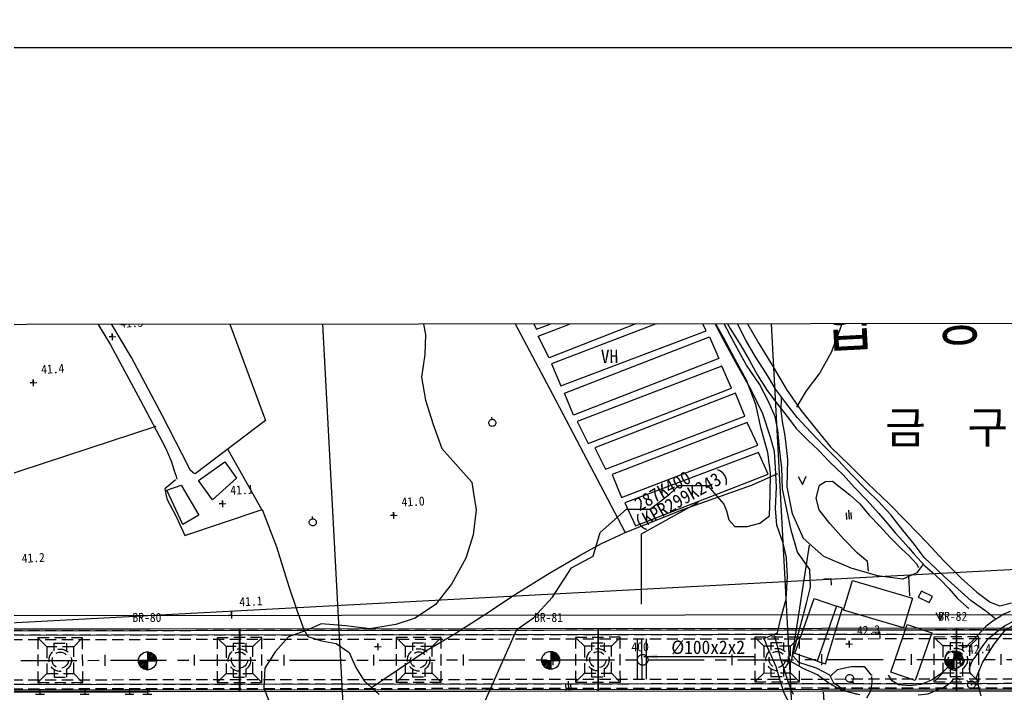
# Model space of a CAD drawing. Header units: millimetres. Extents: x 1510 to 2306, y 1103 to 1810.
# Drawn here: x 1857 to 2077.2, y 1474.7 to 1625.3 of the extents above; entities that cross this region are included whole.
import ezdxf
from ezdxf.enums import TextEntityAlignment as Align
from ezdxf.xclip import XClip

# ---------------------------------------------------------------- set-up
doc = ezdxf.new("R2010")
doc.units = ezdxf.units.MM
doc.header["$LTSCALE"] = 10
doc.header["$MEASUREMENT"] = 0
doc.header["$XCLIPFRAME"] = 2
for name, pattern in [('CENTER', [2, 1.25, -0.25, 0.25, -0.25]), ('DASHED2', [0.375, 0.25, -0.125]), ('HIDDEN', [0.375, 0.25, -0.125])]:
    doc.linetypes.add(name, pattern=pattern)
for name, color, linetype in [('TN-CABL', 4, 'Continuous'), ('TZ-BASE', 253, 'Continuous'), ('TZ-CABL', 4, 'Continuous')]:
    doc.layers.add(name, color=color, linetype=linetype)
doc.layers.add('TX-PAPR', color=2, linetype='Continuous', plot=False)
doc.styles.get("Standard").update_dxf_attribs({"font": 'GulimChe.ttf'})
doc.styles.add('굴림체', font='GulimChe.ttf')
doc.linetypes.add('ZIGZAG', pattern='A,0.0001,-0.2,[131,ltypeshp.shx,S=0.2,R=0,X=-0.2,Y=0],-0.4,[131,ltypeshp.shx,S=0.2,R=180,X=0.2,Y=0],-0.2', length=0.8001)
doc.dimstyles.get("Standard").update_dxf_attribs({"dimtxt": 0.18, "dimasz": 0.18, "dimexe": 0.18, "dimexo": 0.0625, "dimgap": 0.09, "dimtad": 0, "dimtih": 1, "dimtoh": 1, "dimdec": 4, "dimzin": 0, "dimdsep": 46, "dimtxsty": 'Standard', "dimcen": 0.09, "dimadec": 0, "dimazin": 0, "dimtfac": 1, "dimtdec": 4, "dimtofl": 0, "dimtmove": 0, "dimatfit": 3, "dimfxl": 0, "dimtolj": 1, "dimtzin": 0, "dimarcsym": 0})

# ---------------------------------------------------------------- blocks, each defined once
blk = doc.blocks.new('JD-FSDGKLDGLK3FSD3')
at = {"layer": 'TZ-BASE'}
for p, q in [((324.96, 143.3), (343.55, -206.56)), ((425.1, 143.3), (443.69, -206.56)), ((264.82, 97.99, 43.47), (281.22, 70.7, 43.47)), ((379.92, 59.62, 41.85), (363.43, 90.96, 41.85)), ((303.9, 86.13, 42.68), (315.8, 53.77, 42.68)), ((376.29, 74.17, 41.01), (408.07, 86.39, 41.01)), ((376.66, 72.63, 41.01), (408.58, 85.03, 41.01)), ((285.93, 67.85, 41.75), (279.02, 79.45, 41.75)), ((410.99, 80.29, 41.01), (379.15, 67.78, 41.01)), ((350.56, 77.8, 40.99), (351.53, 73.02, 40.99)), ((374, 78.99, 41.01), (376.29, 74.17, 41.01)), ((411.89, 78.75, 41.17), (379.62, 66.49, 41.17)), ((414.15, 73.84, 41.17), (411.89, 78.75, 41.17)), ((418, 71.94, 41.24), (414.84, 77.94, 41.24)), ((418.05, 72.36, 40.99), (415.11, 77.59, 40.99)), ((417.14, 78.52, 42.37), (419.55, 74.36, 42.37)), ((445.54, 78.9, 42.76), (443.96, 73.92, 42.76)), ((420.69, 70.62, 42.01), (418.2, 75.43, 42.01)), ((423.04, 71.77, 42.78), (421.17, 75.43, 42.78)), ((423.01, 76.1, 42.86), (425.9, 71.03, 42.86)), ((281.7, 71.75, 41.49), (281.62, 73.25, 41.49)), ((281.62, 73.25, 41.49), (281.66, 72.5, 41.49)), ((351.53, 73.02, 40.99), (351.42, 68.52, 40.99)), ((381.76, 61.53, 41.17), (414.15, 73.84, 41.17)), ((419.55, 74.36, 42.37), (421.89, 70.57, 42.37)), ((443.96, 73.92, 42.76), (442.05, 68.99, 42.76)), ((280.91, 72.46, 41.49), (282.41, 72.54, 41.49)), ((281.66, 72.5, 41.49), (280.91, 72.46, 41.49)), ((281.22, 70.7, 43.47), (287.93, 58.26, 43.47)), ((379.15, 67.78, 41.01), (376.66, 72.63, 41.01)), ((382.54, 59.9, 41.17), (414.94, 72.5, 41.17)), ((414.94, 72.5, 41.17), (416.99, 67.66, 41.17)), ((420.77, 66.74, 41.24), (418, 71.94, 41.24)), ((420.54, 67.59, 40.99), (418.05, 72.36, 40.99)), ((423.2, 66.18, 42.01), (420.69, 70.62, 42.01)), ((421.89, 70.57, 42.37), (423.83, 67.21, 42.37)), ((425.17, 68.01, 42.78), (423.04, 71.77, 42.78)), ((425.9, 71.03, 42.86), (429.13, 65.82, 42.86)), ((351.42, 68.52, 40.99), (350.62, 63.5, 40.99)), ((442.05, 68.99, 42.76), (439.58, 64.48, 42.76)), ((292.83, 54.87, 41.75), (285.93, 67.85, 41.75)), ((379.62, 66.49, 41.17), (381.76, 61.53, 41.17)), ((416.99, 67.66, 41.17), (384.59, 54.97, 41.17)), ((423.2, 62.84, 40.99), (420.54, 67.59, 40.99)), ((424.32, 60.52, 41.24), (420.77, 66.74, 41.24)), ((426.07, 61.89, 42.01), (423.2, 66.18, 42.01)), ((423.83, 67.21, 42.37), (425.64, 63.92, 42.37)), ((427.64, 64.19, 42.78), (425.17, 68.01, 42.78)), ((417.69, 65.93, 40.91), (385.35, 53.59, 40.91)), ((419.83, 61.02, 40.91), (417.69, 65.93, 40.91)), ((425.64, 63.92, 42.37), (427.82, 60.53, 42.37)), ((429.71, 60.75, 42.78), (427.64, 64.19, 42.78)), ((429.13, 65.82, 42.86), (432.1, 60.76, 42.86)), ((439.58, 64.48, 42.76), (436.53, 60.46, 42.76)), ((263.27, 62.18, 41.43), (264.77, 62.26, 41.43)), ((264.02, 62.22, 41.43), (263.27, 62.18, 41.43)), ((264.06, 61.47, 41.43), (263.98, 62.97, 41.43)), ((263.98, 62.97, 41.43), (264.02, 62.22, 41.43)), ((350.62, 63.5, 40.99), (351.57, 58.34, 40.99)), ((425.25, 57.38, 40.99), (423.2, 62.84, 40.99)), ((428.18, 57.92, 42.01), (426.07, 61.89, 42.01)), ((396.07, 28.84, 41.85), (379.92, 59.62, 41.85)), ((384.59, 54.97, 41.17), (382.54, 59.9, 41.17)), ((387.81, 48.69, 40.91), (419.83, 61.02, 40.91)), ((420.69, 59.92, 40.91), (389.33, 47.69, 40.91)), ((422.84, 54.76, 40.91), (420.69, 59.92, 40.91)), ((426.8, 55.3, 41.24), (424.32, 60.52, 41.24)), ((427.82, 60.53, 42.37), (430.07, 57.43, 42.37)), ((432.18, 57.42, 42.78), (429.71, 60.75, 42.78)), ((432.1, 60.76, 42.86), (435.32, 56.13, 42.86)), ((436.53, 60.46, 42.76), (435.06, 58.05, 42.76)), ((287.93, 58.26, 43.47), (293.47, 47.71, 43.47)), ((351.57, 58.34, 40.99), (353.24, 52.93, 40.99)), ((426.43, 51.94, 40.99), (425.25, 57.38, 40.99)), ((429.58, 54.6, 42.01), (428.18, 57.92, 42.01)), ((430.07, 57.43, 42.37), (432.52, 54.35, 42.37)), ((430.92, 55.93, 43.31), (431.02, 59.07, 43.31)), ((434.58, 54.42, 42.78), (432.18, 57.42, 42.78)), ((435.06, 58.05, 42.76), (434.33, 56.8, 42.76)), ((428.49, 50.27, 41.24), (426.8, 55.3, 41.24)), ((431.18, 53.6, 43.31), (430.92, 55.93, 43.31)), ((435.32, 56.13, 42.86), (438.64, 51.91, 42.86)), ((298.57, 43.67, 41.75), (292.83, 54.87, 41.75)), ((315.8, 53.77, 42.68), (300.15, 41.87, 42.68)), ((353.24, 52.93, 40.99), (355.16, 47.54, 40.99)), ((366.4, 54.04, 42.66), (366.35, 54.56, 42.66)), ((385.35, 53.59, 40.91), (387.81, 48.69, 40.91)), ((391.7, 42.95, 40.91), (422.84, 54.76, 40.91)), ((423.36, 53.35, 40.78), (393.19, 41.74, 40.78)), ((422.84, 54.76, 40.91), (422.76, 54.75, 40.91)), ((425.67, 48.28, 40.78), (423.36, 53.35, 40.78)), ((430.2, 51.68, 42.01), (429.58, 54.6, 42.01)), ((431.78, 50.38, 43.31), (431.18, 53.6, 43.31)), ((432.52, 54.35, 42.37), (434.3, 52.05, 42.37)), ((437.54, 51.17, 42.78), (434.58, 54.42, 42.78)), ((291.33, 52.43, 42.08), (238.92, 35.24, 42.08)), ((427.93, 46.69, 40.99), (426.43, 51.94, 40.99)), ((430.58, 47.58, 42.01), (430.2, 51.68, 42.01)), ((434.3, 52.05, 42.37), (436.97, 49.36, 42.37)), ((440.44, 48.17, 42.78), (437.54, 51.17, 42.78)), ((438.64, 51.91, 42.86), (441.9, 47.95, 42.86)), ((429.4, 46.87, 41.24), (428.49, 50.27, 41.24)), ((432.42, 45.07, 43.31), (431.78, 50.38, 43.31)), ((436.97, 49.36, 42.37), (439.15, 47.25, 42.37)), ((293.47, 47.71, 43.47), (294.83, 44.57, 43.47)), ((307.43, 47.35, 42.29), (315.02, 33.84, 42.29)), ((355.16, 47.54, 40.99), (358.24, 44.11, 40.99)), ((389.33, 47.69, 40.91), (391.7, 42.95, 40.91)), ((395.25, 36.61, 40.78), (425.67, 48.28, 40.78)), ((425.83, 46.65, 40.89), (396, 35.39, 40.89)), ((428.04, 41.82, 40.89), (425.83, 46.65, 40.89)), ((428.55, 42.07, 40.99), (427.93, 46.69, 40.99)), ((429.66, 43.26, 41.24), (429.4, 46.87, 41.24)), ((431.03, 43.2, 42.01), (430.58, 47.58, 42.01)), ((439.15, 47.25, 42.37), (441.74, 44.47, 42.37)), ((443.61, 44.94, 42.78), (440.44, 48.17, 42.78)), ((441.9, 47.95, 42.86), (446.17, 43.8, 42.86)), ((294.83, 44.57, 43.47), (295.46, 42.57, 43.47)), ((300.88, 40.41, 44.16), (306.74, 44.59, 44.16)), ((306.74, 44.59, 44.16), (309.37, 40.91, 44.16)), ((358.24, 44.11, 40.99), (361.85, 40, 40.99)), ((432.25, 38.99, 43.31), (432.42, 45.07, 43.31)), ((441.74, 44.47, 42.37), (444.75, 41.68, 42.37)), ((446.69, 41.66, 42.78), (443.61, 44.94, 42.78)), ((295.46, 42.57, 43.47), (295.9, 41.34, 43.47)), ((299.03, 42.69, 41.75), (298.57, 43.67, 41.75)), ((299.95, 41.86, 41.75), (299.03, 42.69, 41.75)), ((430.09, 41.88, 41.85), (424.47, 39.33, 41.85)), ((428.45, 37.24, 40.99), (428.55, 42.07, 40.99)), ((429.86, 38.94, 41.24), (429.66, 43.26, 41.24)), ((431.2, 38.55, 42.01), (431.03, 43.2, 42.01)), ((446.17, 43.8, 42.86), (450.35, 39.65, 42.86)), ((295.77, 40.58, 42.24), (294.65, 39.62, 42.24)), ((295.9, 41.34, 43.47), (296.01, 40.68, 43.47)), ((303.96, 36.08, 44.16), (300.88, 40.41, 44.16)), ((309.37, 40.91, 44.16), (303.96, 36.08, 44.16)), ((361.85, 40, 40.99), (362.15, 38.06, 40.99)), ((393.19, 41.74, 40.78), (395.25, 36.61, 40.78)), ((398.44, 30.29, 40.89), (428.04, 41.82, 40.89)), ((434.7, 41.28, 42.63), (435.69, 39.54, 42.63)), ((435.69, 39.54, 42.63), (436.49, 41.38, 42.63)), ((439.44, 39.35, 42.63), (440.78, 40.15, 42.63)), ((440.78, 40.15, 42.63), (442.34, 40.26, 42.63)), ((442.34, 40.26, 42.63), (446.24, 37.21, 42.63)), ((444.75, 41.68, 42.37), (447.27, 38.81, 42.37)), ((449.81, 38.5, 42.78), (446.69, 41.66, 42.78)), ((450.35, 39.65, 42.86), (454.87, 35.36, 42.86)), ((294.65, 39.62, 42.24), (293.37, 38.51, 42.24)), ((293.37, 38.51, 42.24), (293.81, 36.33, 42.24)), ((293.78, 38.23, 43.91), (296.98, 39.4, 43.91)), ((297.4, 30.57, 43.91), (293.78, 38.23, 43.91)), ((296.98, 39.4, 43.91), (300.95, 32.66, 43.91)), ((362.15, 38.06, 40.99), (362.85, 33.89, 40.99)), ((405.96, 37.32, 40.99), (408.09, 39.28, 40.99)), ((408.09, 39.28, 40.99), (410.76, 39.3, 40.99)), ((424.47, 39.33, 41.85), (409.1, 33.96, 41.85)), ((410.76, 39.3, 40.99), (414.5, 39.32, 40.99)), ((414.5, 39.32, 40.99), (418.09, 35.12, 40.99)), ((429.67, 34.14, 41.24), (429.86, 38.94, 41.24)), ((432.16, 33.96, 42.01), (431.2, 38.55, 42.01)), ((433.47, 32.97, 43.31), (432.25, 38.99, 43.31)), ((438.7, 36.45, 42.63), (439.44, 39.35, 42.63)), ((447.27, 38.81, 42.37), (450.08, 35.96, 42.37)), ((452.66, 35.7, 42.78), (449.81, 38.5, 42.78)), ((293.81, 36.33, 42.24), (295.96, 32.19, 42.24)), ((305.48, 35.18, 41.1), (306.98, 35.26, 41.1)), ((306.27, 34.47, 41.1), (306.19, 35.96, 41.1)), ((306.19, 35.96, 41.1), (306.23, 35.22, 41.1)), ((396, 35.39, 40.89), (398.44, 30.29, 40.89)), ((401.71, 34.03, 40.99), (405.96, 37.32, 40.99)), ((428.3, 32.52, 40.99), (428.45, 37.24, 40.99)), ((439.43, 33.86, 42.63), (438.7, 36.45, 42.63)), ((446.24, 37.21, 42.63), (448.44, 35.22, 42.63)), ((450.08, 35.96, 42.37), (452.64, 33.1, 42.37)), ((455.39, 32.72, 42.78), (452.66, 35.7, 42.78)), ((454.87, 35.36, 42.86), (458.93, 31.21, 42.86)), ((297.82, 28.12, 42.24), (315.09, 33.94, 42.24)), ((306.23, 35.22, 41.1), (305.48, 35.18, 41.1)), ((315.09, 33.94, 42.24), (318.28, 25.57, 42.24)), ((344.48, 31.85, 40.97), (344.41, 33.34, 40.97)), ((344.41, 33.34, 40.97), (344.44, 32.6, 40.97)), ((362.85, 33.89, 40.99), (362.2, 28.25, 40.99)), ((390.52, 28.76, 40.99), (396.37, 34.01, 40.99)), ((409.1, 33.96, 41.85), (395.63, 28.6, 41.85)), ((396.37, 34.01, 40.99), (401.71, 34.03, 40.99)), ((418.09, 35.12, 40.99), (418.69, 33.64, 40.99)), ((418.69, 33.64, 40.99), (419.25, 31.61, 40.99)), ((429.98, 30.45, 41.24), (429.67, 34.14, 41.24)), ((433.16, 29.29, 42.01), (432.16, 33.96, 42.01)), ((441.8, 30.78, 42.63), (439.43, 33.86, 42.63)), ((445.4, 33.18, 42.61), (445.48, 31.73, 42.61)), ((445.96, 33.77, 42.61), (446.06, 31.76, 42.61)), ((446.63, 31.77, 42.61), (446.55, 33.24, 42.61)), ((448.44, 35.22, 42.63), (450.57, 32.7, 42.63)), ((452.64, 33.1, 42.37), (454.58, 30.89, 42.37)), ((699.47, 31.99), (0, -5.18)), ((295.96, 32.19, 42.24), (297.82, 28.12, 42.24)), ((300.95, 32.66, 43.91), (297.4, 30.57, 43.91)), ((326.33, 31.84, 42.22), (326.28, 32.36, 42.22)), ((343.7, 32.56, 40.97), (345.19, 32.64, 40.97)), ((344.44, 32.6, 40.97), (343.7, 32.56, 40.97)), ((419.25, 31.61, 40.99), (420.6, 30.1, 40.99)), ((423.36, 30.14, 40.99), (426.19, 30.88, 40.99)), ((426.19, 30.88, 40.99), (428.3, 32.52, 40.99)), ((435.9, 27.42, 43.31), (433.47, 32.97, 43.31)), ((450.57, 32.7, 42.63), (452.93, 30.23, 42.63)), ((454.58, 30.89, 42.37), (456.34, 28.75, 42.37)), ((458.07, 29.33, 42.78), (455.39, 32.72, 42.78)), ((458.93, 31.21, 42.86), (463.39, 26.58, 42.86)), ((388.94, 23.53, 40.99), (390.52, 28.76, 40.99)), ((420.6, 30.1, 40.99), (423.36, 30.14, 40.99)), ((431.35, 26.38, 41.24), (429.98, 30.45, 41.24)), ((434.58, 24.44, 42.01), (433.16, 29.29, 42.01)), ((444.9, 27.29, 42.63), (441.8, 30.78, 42.63)), ((452.93, 30.23, 42.63), (455.22, 27.68, 42.63)), ((456.34, 28.75, 42.37), (458.14, 26.78, 42.37)), ((460.66, 26.13, 42.78), (458.07, 29.33, 42.78)), ((362.2, 28.25, 40.99), (360.54, 23.05, 40.99)), ((390.85, 26.35, 41.71), (395.63, 28.6, 41.71)), ((440.44, 23.42, 43.31), (435.9, 27.42, 43.31)), ((447.93, 24.17, 42.63), (444.9, 27.29, 42.63)), ((455.22, 27.68, 42.63), (457.76, 25.18, 42.63)), ((458.14, 26.78, 42.37), (459.35, 25.46, 42.37)), ((463.39, 26.58, 42.86), (467.15, 22.57, 42.86)), ((318.28, 25.57, 42.24), (321.03, 16.76, 42.24)), ((386.17, 23.78, 41.71), (390.85, 26.35, 41.71)), ((432.08, 23.18, 41.24), (431.35, 26.38, 41.24)), ((437.2, 25.99, 42.86), (433.12, -0.05, 42.86)), ((437.3, 20.56, 42.01), (434.58, 24.44, 42.01)), ((457.76, 25.18, 42.63), (459.48, 23.62, 42.63)), ((459.35, 25.46, 42.37), (460.57, 23.98, 42.37)), ((462.85, 23.24, 42.78), (460.66, 26.13, 42.78)), ((360.54, 23.05, 40.99), (357.32, 17.24, 40.99)), ((379.09, 19.63, 41.71), (386.17, 23.78, 41.71)), ((384.15, 20.9, 40.99), (388.94, 23.53, 40.99)), ((432.2, 21.58, 41.24), (432.08, 23.18, 41.24)), ((446.57, 20.86, 43.31), (440.44, 23.42, 43.31)), ((450.21, 22.32, 42.63), (447.93, 24.17, 42.63)), ((450.37, 20.14, 42.63), (450.21, 22.32, 42.63)), ((459.48, 23.62, 42.63), (461.1, 21.79, 42.63)), ((460.57, 23.98, 42.37), (462.95, 21.35, 42.37)), ((465.51, 20.67, 42.78), (462.85, 23.24, 42.78)), ((467.15, 22.57, 42.86), (471.11, 18.61, 42.86)), ((379.91, 14.35, 40.99), (384.15, 20.9, 40.99)), ((432.34, 19.03, 41.24), (432.2, 21.58, 41.24)), ((437.47, 16.57, 42.01), (437.3, 20.56, 42.01)), ((452.42, 19.14, 43.31), (446.57, 20.86, 43.31)), ((461.2, 19.82, 43.31), (458.09, 18.36, 43.31)), ((461.1, 21.79, 42.63), (461.53, 21, 42.63)), ((462.63, 21.71, 43.31), (461.2, 19.82, 43.31)), ((462.95, 21.35, 42.37), (464.62, 19.95, 42.37)), ((464.62, 19.95, 42.37), (466.47, 18.23, 42.37)), ((467.33, 18.99, 42.78), (465.51, 20.67, 42.78)), ((371.43, 14.87, 41.71), (379.09, 19.63, 41.71)), ((432.06, 13.9, 41.24), (432.34, 19.03, 41.24)), ((440.44, 18.44, 42.86), (441.98, 18.52, 42.86)), ((441.98, 18.52, 42.86), (442.06, 17, 42.86)), ((444.86, 11.47, 45.19), (446.82, 18.11, 45.19)), ((446.82, 18.11, 45.19), (460.2, 14.16, 45.19)), ((458.09, 18.36, 43.31), (452.42, 19.14, 43.31)), ((459.64, 14.63, 42.86), (459.4, 19.11, 42.86)), ((466.47, 18.23, 42.37), (468.31, 16.26, 42.37)), ((470.34, 16.2, 42.78), (467.33, 18.99, 42.78)), ((471.11, 18.61, 42.86), (474.55, 15.48, 42.86)), ((321.03, 16.76, 42.24), (322.78, 11.48, 42.24)), ((357.32, 17.24, 40.99), (353.8, 12.71, 40.99)), ((436.57, 13.04, 42.01), (437.47, 16.57, 42.01)), ((462.24, 15.73, 44.18), (461.48, 14.36, 44.18)), ((464.68, 14.51, 44.18), (462.24, 15.73, 44.18)), ((468.31, 16.26, 42.37), (470.29, 14.05, 42.37)), ((473.34, 13.53, 42.78), (470.34, 16.2, 42.78)), ((474.55, 15.48, 42.86), (477.57, 13.22, 42.86)), ((365.02, 10.6, 41.71), (371.43, 14.87, 41.71)), ((375.65, 9.77, 40.99), (379.91, 14.35, 40.99)), ((430.78, 9.35, 41.24), (432.06, 13.9, 41.24)), ((433.97, 1.77, 45.31), (438.29, 14.09, 45.31)), ((438.29, 14.09, 45.31), (443.25, 12.35, 45.31)), ((460.2, 14.16, 45.19), (458.24, 7.52, 45.19)), ((461.48, 14.36, 44.18), (463.92, 13.17, 44.18)), ((463.92, 13.17, 44.18), (464.68, 14.51, 44.18)), ((470.29, 14.05, 42.37), (472.36, 12.22, 42.37)), ((476.6, 11.21, 42.78), (473.34, 13.53, 42.78)), ((477.57, 13.22, 42.86), (479.69, 12.43, 42.86)), ((308.29, 9.57, 41.06), (308.21, 11.07, 41.06)), ((308.21, 11.07, 41.06), (308.25, 10.32, 41.06)), ((322.78, 11.48, 42.24), (324.36, 7.15, 42.24)), ((353.8, 12.71, 40.99), (349.24, 9.66, 40.99)), ((435.79, 10.18, 42.01), (436.57, 13.04, 42.01)), ((443.25, 12.35, 45.31), (438.94, 0.04, 45.31)), ((440.79, -0.52, 44.84), (444.62, 11.89, 44.84)), ((444.62, 11.89, 44.84), (443.25, 12.35, 44.84)), ((458.24, 7.52, 45.19), (444.86, 11.47, 45.19)), ((472.36, 12.22, 42.37), (472.8, 11.88, 42.37)), ((478.84, 9.45, 42.78), (476.6, 11.21, 42.78)), ((479.69, 12.43, 42.86), (482.32, 13.12, 42.86)), ((482.05, 11.12, 42.43), (480.61, 10.56, 42.43)), ((-0.01, 10.03), (699.99, 10.68)), ((307.5, 10.28, 41.06), (309, 10.36, 41.06)), ((308.25, 10.32, 41.06), (307.5, 10.28, 41.06)), ((349.24, 9.66, 40.99), (344.9, 8.29, 40.99)), ((357.92, 6.12, 41.71), (365.02, 10.6, 41.71)), ((371.93, 7.14, 40.99), (375.65, 9.77, 40.99)), ((430.09, 6.37, 41.24), (430.78, 9.35, 41.24)), ((434.56, 5.51, 42.01), (435.79, 10.18, 42.01)), ((465.43, 10.9, 42.86), (466.42, 9.15, 42.86)), ((466.42, 9.15, 42.86), (467.22, 11, 42.86)), ((478.44, 9.2, 42.43), (476.95, 8.14, 42.43)), ((479.74, 10, 42.43), (478.44, 9.2, 42.43)), ((480.49, 10.51, 42.43), (479.74, 10, 42.43)), ((480.61, 10.56, 42.43), (480.49, 10.51, 42.43)), ((484.39, 9.06, 43.03), (480.64, 6.72, 43.03)), ((480.76, 7.93, 42.66), (483.1, 9.17, 42.66)), ((215.08, 7.23), (289.98, 7.3)), ((215.08, 6.83), (289.98, 6.9)), ((290.08, 7.3), (364.98, 7.37)), ((290.08, 6.9), (364.98, 6.97)), ((309.96, 7.31), (309.97, -6.68)), ((310.06, 7.31), (310.07, -6.68)), ((324.92, 6.92, 40.99), (320.92, 5.52, 40.99)), ((324.36, 7.15, 42.24), (325.26, 5.57, 42.24)), ((328.26, 8.37, 40.99), (324.92, 6.92, 40.99)), ((333.77, 7.97, 40.99), (328.26, 8.37, 40.99)), ((339.13, 7.31, 40.99), (333.77, 7.97, 40.99)), ((344.9, 8.29, 40.99), (339.13, 7.31, 40.99)), ((363.48, -11.82, 40.99), (371.93, 7.14, 40.99)), ((365.08, 7.37), (439.98, 7.44)), ((365.08, 6.97), (439.98, 7.04)), ((389.96, 7.39), (389.97, -6.61)), ((390.06, 7.39), (390.07, -6.61)), ((440.08, 7.44), (514.98, 7.5)), ((440.08, 7.04), (514.98, 7.1)), ((451.29, 6.57, 42.63), (452.83, 6.65, 42.63)), ((452.83, 6.65, 42.63), (452.92, 5.13, 42.63)), ((455.41, -2.36, 45.1), (459.07, 8.28, 45.1)), ((459.07, 8.28, 45.1), (464.51, 6.4, 45.1)), ((469.96, 7.46), (469.97, -6.54)), ((470.06, 7.46), (470.07, -6.54)), ((475.53, 6.68, 42.43), (473.96, 4.96, 42.43)), ((476.56, 7.83, 42.43), (475.53, 6.68, 42.43)), ((476.95, 8.14, 42.43), (476.56, 7.83, 42.43)), ((480.64, 6.72, 43.03), (478.38, 3.84, 43.03)), ((478.88, 6.51, 42.66), (480.76, 7.93, 42.66)), ((320.92, 5.52, 40.99), (317.96, 2.18, 40.99)), ((325.26, 5.57, 42.24), (328.35, 4.59, 42.24)), ((328.35, 4.59, 42.24), (331.62, 4, 42.24)), ((351.6, 2.36, 41.71), (357.92, 6.12, 41.71)), ((426.89, 5.06, 41.24), (430.09, 6.37, 41.24)), ((427.76, 3.35, 44.4), (427.19, 4.96, 44.4)), ((430.06, 3.4, 42.43), (429.43, 5.78, 42.43)), ((433.51, 1.23, 42.01), (434.56, 5.51, 42.01)), ((446.15, 3.13, 42.34), (446.07, 4.63, 42.34)), ((446.07, 4.63, 42.34), (446.11, 3.88, 42.34)), ((464.51, 6.4, 45.1), (460.84, -4.23, 45.1)), ((473.96, 4.96, 42.43), (472.57, 3.66, 42.43)), ((475.78, 3.27, 42.66), (477.09, 5.02, 42.66)), ((477.09, 5.02, 42.66), (478.88, 6.51, 42.66)), ((331.62, 4, 42.24), (334.5, 2.02, 42.24)), ((339.47, -5.79, 41.71), (351.6, 2.36, 41.71)), ((340.17, 3.25, 40.97), (341.67, 3.33, 40.97)), ((340.92, 3.29, 40.97), (340.17, 3.25, 40.97)), ((340.96, 2.54, 40.97), (340.88, 4.04, 40.97)), ((340.88, 4.04, 40.97), (340.92, 3.29, 40.97)), ((379.47, 2.25), (379.47, -1.75)), ((379.47, 2.04), (379.66, 2.24)), ((428.78, 1.16, 44.4), (427.76, 3.35, 44.4)), ((430.52, 1.7, 42.43), (430.06, 3.4, 42.43)), ((445.36, 3.84, 42.34), (446.86, 3.92, 42.34)), ((446.11, 3.88, 42.34), (445.36, 3.84, 42.34)), ((469.47, 2.34), (469.47, -1.66)), ((469.47, 2.14), (469.66, 2.33)), ((469.47, 1.78), (469.96, 2.28)), ((471.66, 3.14, 42.43), (471.24, 3.23, 42.43)), ((472.23, 3.22, 42.43), (471.66, 3.14, 42.43)), ((472.57, 3.66, 42.43), (472.23, 3.22, 42.43)), ((474.67, 1.54, 42.66), (475.78, 3.27, 42.66)), ((478.38, 3.84, 43.03), (475.89, 0.02, 43.03)), ((280, -0.94), (280, 1.46)), ((287.47, 0.15), (291.47, 0.16)), ((287.48, -0.04), (287.67, 0.15)), ((287.54, -0.34), (288.03, 0.15)), ((287.62, -0.61), (288.38, 0.15)), ((287.74, -0.84), (288.74, 0.15)), ((287.88, -1.06), (289.09, 0.15)), ((288.05, -1.25), (289.44, 0.15)), ((289.47, 2.15), (289.48, -1.85)), ((289.47, 1.95), (289.66, 2.14)), ((289.47, 1.6), (289.96, 2.09)), ((289.47, 1.25), (290.23, 2)), ((289.47, 0.89), (290.47, 1.89)), ((289.47, 0.54), (290.68, 1.75)), ((289.47, 0.18), (290.87, 1.58)), ((289.8, 0.15), (291.04, 1.4)), ((290.15, 0.15), (291.18, 1.19)), ((290.5, 0.15), (291.31, 0.96)), ((290.86, 0.15), (291.4, 0.7)), ((291.21, 0.16), (291.46, 0.4)), ((300, -0.92), (300, 1.48)), ((317.96, 2.18, 40.99), (315.68, -1.47, 40.99)), ((320, -0.91), (320, 1.49)), ((334.5, 2.02, 42.24), (335.99, -1.32, 42.24)), ((340, -0.89), (340, 1.51)), ((360, -0.87), (360, 1.53)), ((377.47, 0.24), (381.47, 0.25)), ((377.48, 0.05), (377.67, 0.24)), ((377.53, -0.25), (378.02, 0.24)), ((377.62, -0.52), (378.38, 0.24)), ((377.73, -0.75), (378.73, 0.24)), ((377.88, -0.96), (379.08, 0.24)), ((378.04, -1.15), (379.44, 0.25)), ((379.47, 1.69), (379.96, 2.18)), ((379.47, 1.34), (380.22, 2.1)), ((379.47, 0.98), (380.46, 1.98)), ((379.47, 0.63), (380.67, 1.84)), ((379.47, 0.28), (380.86, 1.68)), ((379.79, 0.25), (381.03, 1.49)), ((380, -0.85), (380, 1.55)), ((380.14, 0.25), (381.18, 1.28)), ((380.5, 0.25), (381.3, 1.05)), ((380.85, 0.25), (381.39, 0.79)), ((381.2, 0.25), (381.45, 0.5)), ((420, -0.81), (420, 1.59)), ((429.78, -1.2, 44.4), (428.78, 1.16, 44.4)), ((430.8, 0.65, 42.43), (430.52, 1.7, 42.43)), ((431.55, -1.65, 42.43), (430.8, 0.65, 42.43)), ((433.29, -0.16, 41.98), (431.21, 0.14, 41.98)), ((434.86, -0.24, 42.01), (433.51, 1.23, 42.01)), ((438.94, 0.04, 45.31), (433.97, 1.77, 45.31)), ((438.94, 0.04, 44.84), (440.79, -0.52, 44.84)), ((440, -0.8), (440, 1.6)), ((460, -0.78), (460, 1.62)), ((467.47, 0.33), (471.47, 0.34)), ((467.48, 0.14), (467.67, 0.34)), ((467.53, -0.16), (468.03, 0.34)), ((467.62, -0.42), (468.38, 0.34)), ((467.74, -0.66), (468.73, 0.34)), ((467.88, -0.87), (469.09, 0.34)), ((468.04, -1.06), (469.44, 0.34)), ((468.23, -1.23), (469.47, 0.02)), ((469.2, 0.19, 42.43), (468.26, -1.11, 42.43)), ((469.35, 0.91, 42.43), (469.2, 0.19, 42.43)), ((469.47, 1.43), (470.23, 2.19)), ((469.47, 1.08), (470.47, 2.07)), ((469.47, 0.72), (470.68, 1.93)), ((469.47, 0.37), (470.87, 1.77)), ((469.79, 0.34), (471.04, 1.58)), ((470.15, 0.34), (471.18, 1.37)), ((470.5, 0.34), (471.3, 1.14)), ((470.92, -1.08, 42.4), (470.84, 0.41, 42.4)), ((470.84, 0.41, 42.4), (470.88, -0.34, 42.4)), ((470.85, 0.34), (471.4, 0.88)), ((471.21, 0.34), (471.46, 0.59)), ((472.94, -1.39, 42.66), (473.58, 0.06, 42.66)), ((473.58, 0.06, 42.66), (474.67, 1.54, 42.66)), ((475.89, 0.02, 43.03), (474.42, -3.59, 43.03)), ((480, -0.76), (480, 1.64)), ((288.23, -1.41), (289.47, -0.17)), ((288.44, -1.56), (289.47, -0.52)), ((288.67, -1.68), (289.48, -0.88)), ((288.93, -1.77), (289.48, -1.23)), ((289.23, -1.83), (289.48, -1.58)), ((315.68, -1.47, 40.99), (315.43, -5.93, 40.99)), ((335.99, -1.32, 42.24), (337.88, -4.31, 42.24)), ((378.23, -1.32), (379.47, -0.08)), ((378.43, -1.47), (379.47, -0.43)), ((378.67, -1.59), (379.47, -0.78)), ((378.93, -1.68), (379.47, -1.14)), ((379.22, -1.74), (379.47, -1.49)), ((430.71, -4.27, 44.4), (429.78, -1.2, 44.4)), ((432.52, -4.76, 42.43), (431.55, -1.65, 42.43)), ((435.96, -1.62, 41.98), (433.29, -0.16, 41.98)), ((438.79, -1.52, 42.01), (434.86, -0.24, 42.01)), ((439.03, -2.96, 41.98), (435.96, -1.62, 41.98)), ((441.75, -3.08, 42.01), (438.79, -1.52, 42.01)), ((443.44, -1.9, 42.33), (441.9, -3.29, 42.33)), ((446.53, -1.17, 42.33), (443.44, -1.9, 42.33)), ((449.58, -1.2, 42.33), (446.53, -1.17, 42.33)), ((451.08, -3.07, 42.33), (449.58, -1.2, 42.33)), ((468.26, -1.11, 42.43), (466.8, -2.62, 42.43)), ((468.44, -1.38), (469.47, -0.34)), ((468.67, -1.5), (469.47, -0.69)), ((468.93, -1.59), (469.47, -1.05)), ((469.23, -1.65), (469.47, -1.4)), ((470.13, -0.38, 42.4), (471.62, -0.3, 42.4)), ((470.88, -0.34, 42.4), (470.13, -0.38, 42.4)), ((473.05, -2.37, 42.66), (472.94, -1.39, 42.66)), ((337.88, -4.31, 42.24), (341.19, -7.39, 42.24)), ((431.61, -7.09, 44.4), (430.71, -4.27, 44.4)), ((441.64, -4.91, 41.98), (439.03, -2.96, 41.98)), ((442.66, -4.83, 42.01), (441.75, -3.08, 42.01)), ((451.06, -3.36, 42.43), (451.12, -4.76, 42.43)), ((451.24, -3.06, 42.33), (451.08, -3.07, 42.33)), ((455.67, -4.34, 42.43), (454.87, -3.08, 42.43)), ((460.84, -4.23, 45.1), (455.41, -2.36, 45.1)), ((457.13, -5.23, 42.43), (455.67, -4.34, 42.43)), ((464.65, -4.14, 42.43), (462.16, -5.15, 42.43)), ((466.8, -2.62, 42.43), (464.65, -4.14, 42.43)), ((469.04, -4.48, 41.81), (469.34, -4.04, 41.81)), ((469.34, -4.04, 41.81), (470.27, -3.73, 41.81)), ((470.27, -3.73, 41.81), (470.83, -4.1, 41.81)), ((472.34, -4.25, 42.74), (472.74, -4.62, 42.74)), ((473.38, -2.88, 42.66), (473.05, -2.37, 42.66)), ((474.42, -3.59, 43.03), (475.46, -7.68, 43.03)), ((215.09, -6.37), (289.99, -6.3)), ((264.47, -6.29), (266.47, -6.29)), ((265.47, -6.29), (265.47, -7.29)), ((274.47, -6.29), (276.47, -6.29)), ((275.47, -6.29), (275.47, -7.29)), ((284.47, -6.29), (286.47, -6.29)), ((285.47, -6.29), (285.47, -7.29)), ((288.47, -6.29), (290.47, -6.29)), ((289.47, -6.29), (289.47, -7.29)), ((290.09, -6.3), (364.99, -6.23)), ((315.43, -5.93, 40.99), (317.28, -10.66, 40.99)), ((365.09, -6.23), (439.99, -6.16)), ((365.09, -6.63), (439.99, -6.56)), ((382.81, -5.02, 42.66), (382.89, -6.46, 42.66)), ((383.37, -4.42, 42.66), (383.48, -6.43, 42.66)), ((384.04, -6.43, 42.66), (383.96, -4.96, 42.66)), ((433.66, -7.4, 42.43), (432.52, -4.76, 42.43)), ((440.09, -6.16), (514.99, -6.1)), ((440.09, -6.56), (514.99, -6.5)), ((444.65, -6.59, 41.98), (441.64, -4.91, 41.98)), ((445.31, -6.62, 42.01), (442.66, -4.83, 42.01)), ((448.47, -7.43, 41.98), (444.65, -6.59, 41.98)), ((446.27, -4.63, 43.38), (447.1, -4.59, 43.38)), ((451.12, -4.76, 42.43), (450.84, -6.63, 42.43)), ((459.62, -5.41, 42.43), (457.13, -5.23, 42.43)), ((462.16, -5.15, 42.43), (459.62, -5.41, 42.43)), ((463.76, -7.22, 41.81), (465.92, -6.27, 41.81)), ((465.92, -6.27, 41.81), (466.72, -6.01, 41.81)), ((466.72, -6.01, 41.81), (467.83, -5.35, 41.81)), ((467.83, -5.35, 41.81), (469.04, -4.48, 41.81)), ((473.25, -5.18, 42.74), (473.46, -5.19, 42.74)), ((473.36, -5.1, 42.74), (473.37, -5.26, 42.74)), ((474.2, -5.13, 42.74), (474.88, -5.11, 42.74)), ((185.47, -6.8), (289.47, -6.79)), ((215.09, -6.77), (289.99, -6.7)), ((264.47, -7.29), (266.47, -7.29)), ((274.47, -7.29), (276.47, -7.29)), ((284.47, -7.29), (286.47, -7.29)), ((288.47, -7.29), (290.47, -7.29)), ((290.09, -6.7), (364.99, -6.63)), ((432.91, -9.64, 44.4), (431.61, -7.09, 44.4)), ((440.3, -6.82, 41.81), (440.41, -8.83, 41.81)), ((447.96, -7.41, 42.01), (445.31, -6.62, 42.01)), ((450.84, -6.63, 42.43), (449.97, -8.22, 42.43)), ((461.51, -7.46, 41.81), (463.76, -7.22, 41.81))]:
    blk.add_line(p, q, dxfattribs=at)
at = {"layer": 'TZ-BASE', "linetype": 'DASHED2'}
for p, q in [((275.01, 5.28), (265.01, 5.27)), ((267.01, 3.27), (265.01, 5.27)), ((265.01, 5.27), (265.02, -4.73)), ((273.01, 3.28), (275.01, 5.28)), ((275.02, -4.72), (275.01, 5.28)), ((315.01, 5.32), (305.01, 5.31)), ((307.01, 3.31), (305.01, 5.31)), ((305.01, 5.31), (305.02, -4.69)), ((313.01, 3.32), (315.01, 5.32)), ((315.02, -4.68), (315.01, 5.32)), ((355.01, 5.36), (345.01, 5.35)), ((347.01, 3.35), (345.01, 5.35)), ((345.01, 5.35), (345.02, -4.65)), ((353.01, 3.35), (355.01, 5.36)), ((355.02, -4.64), (355.01, 5.36)), ((395.01, 5.39), (385.01, 5.38)), ((387.01, 3.39), (385.01, 5.38)), ((385.01, 5.38), (385.02, -4.62)), ((393.01, 3.39), (395.01, 5.39)), ((395.02, -4.61), (395.01, 5.39)), ((435.01, 5.43), (425.01, 5.42)), ((427.01, 3.42), (425.01, 5.42)), ((425.01, 5.42), (425.02, -4.58)), ((433.01, 3.43), (435.01, 5.43)), ((435.02, -4.57), (435.01, 5.43)), ((475.01, 5.47), (465.01, 5.46)), ((467.01, 3.46), (465.01, 5.46)), ((465.01, 5.46), (465.02, -4.54)), ((473.01, 3.47), (475.01, 5.47)), ((475.02, -4.53), (475.01, 5.47)), ((273.01, 3.28), (267.01, 3.27)), ((267.01, 3.27), (267.02, -2.72)), ((268.61, 4.08), (268.61, 2.35)), ((268.61, 4.08), (271.41, 4.08)), ((271.41, 4.08), (271.41, 2.35)), ((273.02, -2.72), (273.01, 3.28)), ((313.01, 3.32), (307.01, 3.31)), ((307.01, 3.31), (307.02, -2.69)), ((308.61, 4.11), (311.41, 4.12)), ((308.61, 4.11), (308.61, 2.38)), ((311.41, 4.12), (311.41, 2.39)), ((313.02, -2.68), (313.01, 3.32)), ((353.01, 3.35), (347.01, 3.35)), ((347.01, 3.35), (347.02, -2.65)), ((348.61, 4.15), (348.61, 2.42)), ((348.61, 4.15), (351.41, 4.15)), ((351.41, 4.15), (351.41, 2.42)), ((353.02, -2.65), (353.01, 3.35)), ((393.01, 3.39), (387.01, 3.39)), ((387.01, 3.39), (387.02, -2.61)), ((388.61, 4.19), (391.41, 4.19)), ((388.61, 4.19), (388.61, 2.46)), ((391.41, 4.19), (391.41, 2.46)), ((393.02, -2.61), (393.01, 3.39)), ((433.01, 3.43), (427.01, 3.42)), ((427.01, 3.42), (427.02, -2.58)), ((428.61, 4.22), (431.41, 4.23)), ((428.61, 4.22), (428.61, 2.5)), ((431.41, 4.23), (431.41, 2.5)), ((433.02, -2.57), (433.01, 3.43)), ((473.01, 3.47), (467.01, 3.46)), ((467.01, 3.46), (467.02, -2.54)), ((468.61, 4.26), (471.41, 4.26)), ((468.61, 4.26), (468.61, 2.53)), ((471.41, 4.26), (471.41, 2.54)), ((473.02, -2.53), (473.01, 3.47)), ((268.62, -1.79), (268.62, -3.52)), ((271.42, -1.79), (271.42, -3.52)), ((308.62, -1.76), (308.62, -3.49)), ((311.42, -1.76), (311.42, -3.48)), ((348.62, -1.72), (348.62, -3.45)), ((351.42, -1.72), (351.42, -3.45)), ((388.62, -1.68), (388.62, -3.41)), ((391.42, -1.68), (391.42, -3.41)), ((428.62, -1.65), (428.62, -3.38)), ((431.42, -1.64), (431.42, -3.37)), ((468.62, -1.61), (468.62, -3.34)), ((471.42, -1.61), (471.42, -3.34)), ((267.02, -2.72), (265.02, -4.73)), ((267.02, -2.72), (273.02, -2.72)), ((268.62, -3.52), (271.42, -3.52)), ((273.02, -2.72), (275.02, -4.72)), ((307.02, -2.69), (305.02, -4.69)), ((307.02, -2.69), (313.02, -2.68)), ((308.62, -3.49), (311.42, -3.48)), ((313.02, -2.68), (315.02, -4.68)), ((347.02, -2.65), (345.02, -4.65)), ((347.02, -2.65), (353.02, -2.65)), ((348.62, -3.45), (351.42, -3.45)), ((353.02, -2.65), (355.02, -4.64)), ((387.02, -2.61), (385.02, -4.62)), ((387.02, -2.61), (393.02, -2.61)), ((388.62, -3.41), (391.42, -3.41)), ((393.02, -2.61), (395.02, -4.61)), ((427.02, -2.58), (425.02, -4.58)), ((427.02, -2.58), (433.02, -2.57)), ((428.62, -3.38), (431.42, -3.37)), ((433.02, -2.57), (435.02, -4.57)), ((467.02, -2.54), (465.02, -4.54)), ((467.02, -2.54), (473.02, -2.53)), ((468.62, -3.34), (471.42, -3.34)), ((473.02, -2.53), (475.02, -4.53)), ((265.02, -4.73), (275.02, -4.72)), ((305.02, -4.69), (315.02, -4.68)), ((345.02, -4.65), (355.02, -4.64)), ((385.02, -4.62), (395.02, -4.61)), ((425.02, -4.58), (435.02, -4.57)), ((465.02, -4.54), (475.02, -4.53))]:
    blk.add_line(p, q, dxfattribs=at)
at = {"layer": 'TZ-BASE', "linetype": 'CENTER'}
blk.add_lwpolyline([(0, 0), (201.2, 0.18), (401.2, 0.37), (601.2, 0.55), (700, 0.64)], dxfattribs=at)
at = {"layer": 'TZ-BASE'}
for centre, radius in [((366.44, 53.28, 42.66), 0.791), ((326.37, 31.07, 42.22), 0.791), ((379.47, 0.25), 2), ((469.47, 0.34), 2), ((289.47, 0.15), 2), ((400, 0.37), 1.2), ((446.22, -3.77, 43.38), 0.859), ((473.37, -5.17, 42.74), 0.837)]:
    blk.add_circle(centre, radius, dxfattribs=at)
at = {"layer": 'TZ-BASE', "linetype": 'DASHED2'}
for centre, radius in [((270.01, 0.28), 2.5), ((310.01, 0.31), 2.5), ((350.01, 0.35), 2.5), ((390.01, 0.39), 2.5), ((430.01, 0.43), 2.5), ((430.01, 0.43), 1.8), ((470.01, 0.46), 2.5), ((470.01, 0.46), 1.8), ((270.01, 0.28), 1.8), ((310.01, 0.31), 1.8), ((350.01, 0.35), 1.8), ((390.01, 0.39), 1.8)]:
    blk.add_circle(centre, radius, dxfattribs=at)
at = {"layer": 'TZ-BASE', "style": '굴림체'}
for s, height, rotation, p in [('압  량  면', 9.6, 3.0432, (440.38, 70.09)), ('41.5', 2, 3.042, (283.44, 74.49, 44.55)), ('VH', 3, 0.2925, (390.67, 66.62)), ('41.4', 2, 3.042, (265.8, 64.2, 44.55)), ('금  구  리', 7.2, 0.2925, (454.17, 48.64)), ('41.1', 2, 3.042, (308.01, 37.2, 44.55)), ('41.0', 2, 3.042, (346.23, 34.58, 44.55)), ('41.2', 2, 3.042, (261.46, 22, 44.55)), ('41.1', 2, 3.042, (310.04, 12.3, 44.55)), ('BR-82', 2, 0.0012, (465.98, 9.08)), ('BR-80', 2, 0.0012, (286.13, 8.84)), ('BR-81', 2, 0.0012, (375.75, 8.84)), ('42.3', 2, 3.042, (447.89, 5.86, 42.44)), ('400', 2, 0.0527, (397.5, 2.27)), ('42.4', 2, 3.042, (472.66, 1.65, 42.44))]:
    blk.add_text(s, height=height, rotation=rotation, dxfattribs=at).set_placement(p)
blk = doc.blocks.new('JD-FJF76J')
at = {"layer": 'TZ-BASE', "flags": 128}
blk.add_lwpolyline([(399.7, 87.8), (399.7, 103.5), (412.36, 110.59)], dxfattribs=at)
at = {"layer": 'TZ-BASE', "style": '굴림체'}
for s, p in [('287K400', (399.19, 108.49)), ('(KPR299K243)', (399.19, 104.36))]:
    blk.add_text(s, height=3, rotation=29.2387, dxfattribs=at).set_placement(p)
blk.add_text('Ø100x2x2', height=3, rotation=0.0518, dxfattribs=at).set_placement((414.55, 78.18), align=Align.MIDDLE)
at = {"layer": 'TZ-BASE'}
blk.add_leader([(400.2, 76.11), (424.85, 76.11)], dimstyle='Standard', override={"dimtxt": 3, "dimasz": 3, "dimexe": 2, "dimexo": 3, "dimgap": 1, "dimtad": 0, "dimtih": 0, "dimtxsty": '굴림체', "dimcen": 1, "dimaunit": 1, "dimadec": 8, "dimtix": 1, "dimtofl": 1, "dimtmove": 2, "dimtvp": 2}, dxfattribs=at)

msp = doc.modelspace()

# ---------------------------------------------------------------- linework, layer by layer
at = {"layer": 'TN-CABL', "linetype": 'ZIGZAG', "ltscale": 0.5}
for points in [[(1697.95, 1487.78), (2146.78, 1488.19)], [(1697.96, 1476.78), (2146.79, 1477.19)]]:
    msp.add_lwpolyline(points, dxfattribs=at)
at = {"layer": 'TX-PAPR'}
for points in [[(1509.89, 1103.05), (2305.89, 1103.05), (2305.89, 1619.05), (1509.89, 1619.05)], [(2296.02, 1557.65), (1596.02, 1557.01), (1596.15, 1407.01), (2296.15, 1407.65)]]:
    msp.add_lwpolyline(points, close=True, dxfattribs=at)
at = {"layer": 'TZ-CABL', "linetype": 'HIDDEN'}
for points in [[(1697.7, 1488.78), (2147.03, 1489.19)], [(1697.7, 1486.78), (2147.03, 1487.19)], [(1697.95, 1487.78), (2146.78, 1488.19)], [(1697.71, 1477.78), (2147.32, 1478.19)], [(1697.71, 1475.78), (2147.04, 1476.19)], [(1697.96, 1476.78), (2146.79, 1477.19)]]:
    msp.add_lwpolyline(points, dxfattribs=at)
at = {"layer": 'TZ-CABL'}
for points in [[(1994.85, 1487.05), (1994.86, 1478.05)], [(1996.85, 1487.05), (1996.86, 1478.05)]]:
    msp.add_lwpolyline(points, dxfattribs=at)
at = {"layer": 'TZ-CABL', "linetype": 'ZIGZAG', "ltscale": 0.5}
msp.add_lwpolyline([(1995.85, 1487.05), (1995.86, 1478.05)], dxfattribs=at)

# ---------------------------------------------------------------- block references
at = {"layer": 'TZ-BASE'}
ref = msp.add_blockref('JD-FSDGKLDGLK3FSD3', (1596.08, 1482.01), dxfattribs=at)
XClip(ref).set_block_clipping_path([(699.9307781947, 75.6432794993), (-0.068926229, 74.9999683278), (0.0689262292, -74.9999686265), (700.0686305886, -74.3566571564)])
msp.add_blockref('JD-FJF76J', (1596.15, 1407.01), dxfattribs=at)

doc.saveas('drawing.dxf')
